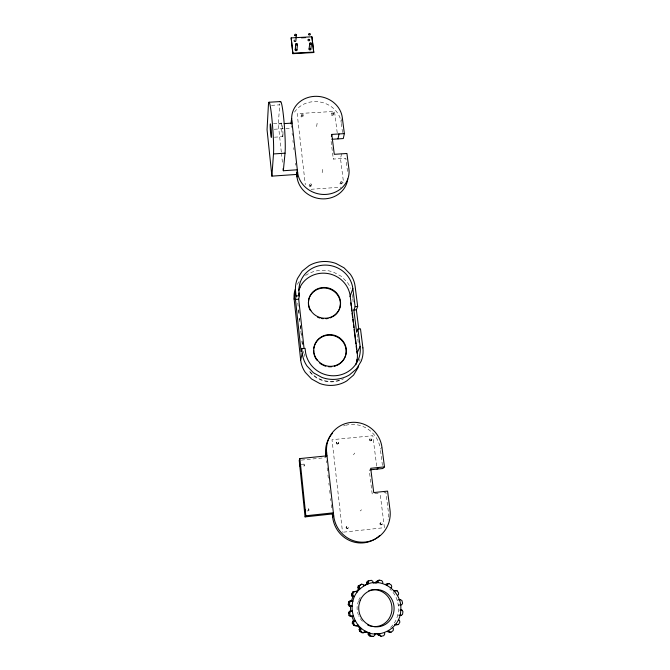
<?xml version="1.0" encoding="UTF-8"?>
<svg xmlns="http://www.w3.org/2000/svg" width="670" height="670" viewBox="0 0 670 670"><rect width="100%" height="100%" fill="white"/><g stroke="black" fill="none" stroke-linecap="round" stroke-linejoin="round"><path stroke-width="0.5" stroke-dasharray="3.35 2.51" d="M281.308 152.031L278.268 123.967L279.75 104.847A27.219 2.152 86.1 0 1 279.842 103.909M301.123 116.446L301.333 114.737M302.89 116.756A0.896 0.804 9.6 0 0 301.684 115.835A0.896 0.804 9.6 0 0 301.441 117.208A0.896 0.804 9.6 0 0 302.89 116.756L303.108 115.047A0.905 0.812 9.6 0 0 301.894 114.126A0.905 0.812 9.6 0 0 301.651 115.508A0.905 0.812 9.6 0 0 303.108 115.047M390.568 627.463C401.472 617.489 401.003 598.41 389.714 588.93M308.753 508.697C308.619 513.354 310.076 506.838 306.734 508.907M316.609 126.588L317.404 121.53M309.146 185.791L309.389 184.292M310.964 186.093L311.207 184.593M304.264 466.06C303.552 461.672 305.486 467.744 302.254 466.261M331.374 114.604L331.692 112.895M322.161 172.692L323.032 168.044M333.141 114.913L333.459 113.205M347.512 171.436L345.821 158.246L333.308 159.083L333.894 156.219M342.512 132.568L341.231 122.593L342.077 118.523M341.558 153.832L340.502 158.597L343.584 182.91M340.084 183.513L340.435 182.006M341.826 184.066A0.913 0.838 13.8 0 0 340.745 182.96A0.913 0.838 13.8 0 0 340.293 184.342A0.913 0.838 13.8 0 0 341.826 184.066L342.186 182.558A0.921 0.838 13.8 0 0 341.097 181.453A0.921 0.838 13.8 0 0 340.645 182.835A0.921 0.838 13.8 0 0 342.186 182.558M304.063 356.557L304.733 353.886M358.475 600.747L357.252 605.362A18.425 17.428 82.5 0 0 358.349 614.851M336.432 442.744L336.801 442.108M338.241 443.557L338.61 442.92M297.312 284.365L299.264 281.383M353.459 454.838L354.757 453.046M369.647 439.269L370.133 438.616M371.188 440.508L371.683 439.863M382.436 465.457L380.351 449.135L381.95 447.284M360.175 510.95L361.574 509.786M305.57 275.445L307.438 274.273A30.284 28.802 14.9 0 1 333.601 272.188L341.474 276.442L347.579 282.707M380.443 522.969L380.987 522.625M381.414 524.794L381.959 524.459M397.226 600.219L398.558 599.784M399.739 604.884L398.34 605.06L399.806 605.01M343.559 532.148L384.421 527.65L380.066 493.095M306.919 510.967L308.937 510.749M378.098 493.304L372.193 493.932L369.229 469.921M383.944 492.685L385.887 492.483L388.257 511.017A28.81 27.939 72.6 0 1 388.022 519.979M301.065 464.36L304.096 464.117M301.274 460.114L326.014 457.61M311.048 189.283L340.997 187.173M274.197 129.26L291.534 128.171M274.44 137.208L282.74 136.672M273.494 123.657L281.81 123.138M278.268 123.967L283.201 123.665M271.484 105.349L279.75 104.847M397.838 614.934L399.211 615.303M337.219 132.777L334.506 111.388L297.17 113.649L305.319 184.736M376.666 466.077L372.83 435.701L332.002 439.713L342.538 532.256M352.227 294.515L352.613 297.622M352.747 298.661L353.392 303.845M357.152 333.911L357.671 338.057M357.805 339.095L358.45 344.279M331.106 141.429L333.308 159.083M291.257 125.734L291.442 127.359M292.112 133.313L292.346 135.365M292.916 140.507L293.15 142.559M293.728 147.702L293.954 149.762M295.462 163.12L295.688 165.18M326.357 460.684L326.591 462.736M327.161 467.853L327.504 470.926M327.957 475.022L328.3 478.095M328.87 483.221L329.104 485.273M329.673 490.39L330.017 493.463M330.586 498.589L330.812 500.632M331.273 504.736L331.616 507.81M298.678 309.774L299.021 312.882M299.582 318.066L299.8 320.143M300.361 325.319L300.696 328.434M301.257 333.61L301.483 335.687M302.044 340.871L302.379 343.978M303.167 351.231L303.393 353.299M297.79 303.083L298.125 306.182M298.577 310.327L299.021 314.465M299.473 318.602L299.808 321.701M300.252 325.846L300.704 329.983M300.813 331.014L301.483 337.228M301.935 341.365L302.379 345.502M281.417 153.07L282.656 164.502M362.428 621.283A18.425 17.428 82.5 0 1 358.718 615.738M358.852 599.885A18.425 17.428 82.5 0 1 360.242 597.414M294.54 112.124A25.226 22.638 10.8 0 1 295.596 110.659L296.785 109.277A25.226 22.638 10.8 0 1 323.309 102.778A25.226 22.638 10.8 0 1 341.231 122.593M339.204 380.259A26.984 26.097 20.4 0 1 309.297 370.828M343.534 378.818A26.934 26.046 20.5 0 1 341.65 379.722M339.69 380.468A26.934 26.046 20.5 0 1 309.172 371.272M347.579 282.707A27.303 25.946 15.1 0 1 350.653 288.368M359.932 359.011A27.822 26.909 21.1 0 1 359.748 361.189M343.584 425.911A27.905 27.319 53.2 0 1 344.941 425.484M345.628 425.291A27.905 27.319 53.2 0 1 380.351 449.135M282.974 135.407L282.941 135.951A6.784 0.536 86 0 1 282.011 132.987A6.784 0.536 86 0 1 281.618 123.891L281.668 123.481A6.784 0.536 86 0 1 282.547 126.823A6.784 0.536 86 0 1 282.974 135.407M331.541 115.207A0.896 0.804 12 0 0 333.074 115.114A0.896 0.804 12 0 0 332.153 113.959A0.896 0.804 12 0 0 331.541 115.207M309.314 186.428A0.921 0.846 10.7 0 0 310.897 186.302A0.921 0.846 10.7 0 0 309.95 185.096A0.921 0.846 10.7 0 0 309.314 186.428M331.851 113.498A0.896 0.804 12 0 0 333.392 113.406A0.896 0.804 12 0 0 332.471 112.242A0.896 0.804 12 0 0 331.851 113.498M309.557 184.928A0.921 0.846 10.7 0 0 311.148 184.803A0.921 0.846 10.7 0 0 310.193 183.597A0.921 0.846 10.7 0 0 309.557 184.928M369.446 439.989A0.988 0.963 49 0 0 371.012 440.684A0.988 0.963 49 0 0 370.795 438.992A0.988 0.963 49 0 0 369.446 439.989M379.965 523.572A1.03 0.997 71.1 0 0 381.171 524.886A1.03 0.997 71.1 0 0 381.649 523.178A1.03 0.997 71.1 0 0 379.965 523.572M346.147 527.173A1.038 1.005 78.1 0 0 347.194 528.613A1.038 1.005 78.1 0 0 347.872 526.972A1.038 1.005 78.1 0 0 346.147 527.173M336.357 443.247A0.988 0.98 48.7 0 0 337.923 443.95A0.988 0.98 48.7 0 0 337.722 442.25A0.988 0.98 48.7 0 0 336.357 443.247M369.941 439.344A0.997 0.971 48.8 0 0 371.498 440.039A0.997 0.971 48.8 0 0 371.289 438.347A0.997 0.971 48.8 0 0 369.941 439.344M380.51 523.236A1.038 0.997 70.9 0 0 381.716 524.551A1.038 0.997 70.9 0 0 382.193 522.843A1.038 0.997 70.9 0 0 380.51 523.236M346.558 526.846A1.038 1.013 78 0 0 347.613 528.295A1.038 1.013 78 0 0 348.291 526.645A1.038 1.013 78 0 0 346.558 526.846M336.725 442.61A0.997 0.98 48.4 0 0 338.291 443.314A0.997 0.98 48.4 0 0 338.09 441.614A0.997 0.98 48.4 0 0 336.725 442.61"/><path stroke-width="1" d="M364.187 585.756L360.309 588.612L359.354 587.582L359.472 585.764L361.624 584.181L363.442 584.575L364.187 585.756C380.694 575.337 402.72 591.392 400.752 610.018C400.744 627.69 380.217 639.708 364.807 631.308M271.894 176.135L273.494 153.941A27.261 1.851 85.9 0 0 271.744 117.049A27.261 1.851 85.9 0 0 268.385 105.533L267.054 129.712L271.894 176.135L296.726 174.435L297.329 169.786L283.326 170.741L283.1 168.656M291.165 37.897L292.891 53.675L313.702 52.536L313.761 52.067L311.893 36.808L291.165 37.897L292.891 53.675M296.408 34.957L295.847 40.719A0.871 0.762 9 0 1 295.219 41.507A0.871 0.762 9 0 1 294.197 41.063A0.871 0.762 9 0 1 294.473 40.125M283.326 170.741L285.035 153.187A27.219 2.152 86.1 0 0 283.896 120.24A27.219 2.152 86.1 0 0 280.194 102.008M295.202 49.764L295.755 44.078M296.911 50.124L297.488 44.438A0.888 0.771 9.1 0 0 296.333 43.517A0.888 0.771 9.1 0 0 296.04 44.823A0.888 0.771 9.1 0 0 297.488 44.438M291.475 123.699L291.793 120.65A25.485 22.83 10.8 0 1 314.297 96.371A25.485 22.83 10.8 0 1 342.286 117.51L344.363 133.606L343.283 138.548L331.876 139.285M308.334 303.451L308.769 299.465A16.088 15.326 15.3 0 1 325.947 288.142A16.088 15.326 15.3 0 1 340.394 303.209L340.008 307.195A16.088 15.326 15.3 0 1 332.889 316.634M309.071 49.027L309.766 43.332M311.893 36.808L313.702 52.536M310.788 49.362L311.5 43.676A0.879 0.771 10 0 0 310.336 42.771A0.879 0.771 10 0 0 310.068 44.078A0.879 0.771 10 0 0 311.5 43.676M347.78 178.974A25.628 23.4 11.8 0 1 332.077 197.449A25.628 23.4 11.8 0 1 306.399 193.136L304.875 191.863A25.628 23.4 11.8 0 1 297.011 176.947L297.614 172.332L291.793 120.65M373.207 583.017L376.012 582.959L376.188 581.585L379.145 580.128L381.741 580.605L382.805 582.146L382.578 583.444M374.932 633.954L374.748 635.353L373.257 636.5L369.178 635.73L368.123 634.13L368.366 632.765M369.178 635.73L370.611 636.014L369.731 634.423L370.167 633.075C351.507 627.991 345.77 601.174 360.309 588.612L358.668 588.913L357.897 587.866L358.182 586.032L361.624 584.181M349.263 606.074L352.026 606.124L349.263 606.074L348.249 604.608L348.693 601.878L350.092 600.898L352.822 601.149L350.092 600.898M350.619 606.015L349.439 604.541L349.882 601.786L351.457 600.781M358.031 624.968L356.942 625.872L353.827 625.462L352.286 623.167L352.579 621.341L353.643 620.646L355.226 620.788L353.986 621.475L352.579 621.341M358.618 366.163A27.822 26.909 21.1 0 1 358.115 367.545L353.559 375.116L346.692 380.97A30.812 29.798 20.3 0 1 319.682 383.458L311.542 378.977L305.277 372.361A27.83 26.934 20.2 0 1 300.654 359.941L294.163 299.314L295.562 291.199A28.031 26.574 14.5 0 1 297.48 278.494L302.203 271.157L309.163 265.58A31.071 29.472 14.9 0 1 335.997 263.478L344.07 267.833L350.343 274.248A28.014 26.549 15.1 0 1 355.125 286.325L357.663 306.458L356.365 309.816L358.777 328.953M362.897 347.889L360.485 328.844L357.931 329.062L360.108 346.356A27.646 26.674 20.3 0 1 335.904 375.686A27.646 26.674 20.3 0 1 305.403 351.206L305.093 348.366L301.76 348.66L301.073 351.608L295.47 299.482L296.081 295.998L295.562 291.199M298.711 294.817L299.055 292.941A27.152 25.753 15 0 1 322.957 265.178A27.152 25.753 15 0 1 352.847 288.527L355.125 306.667L353.861 310.026L356.633 332.194L357.931 329.062M304.029 348.249L298.711 299.214L299.356 295.73L299.055 292.941M331.416 136.387L331.801 134.41L344.363 133.606M337.998 138.891L339.02 133.941M300.663 359.941L302.262 353.283L301.76 348.66M355.083 625.629L353.526 623.309L353.986 621.475M350.008 296.668L352.847 288.527M351.273 601.275L352.948 596.652L354.514 596.459L351.859 596.024L351.465 594.24L352.856 591.92L355.912 591.384L357.043 592.23M387.034 585.262L387.495 584.056L389.077 583.587L391.322 585.077L391.766 586.878L391.087 587.942M327.002 455.843L299.892 458.581L299.214 460.324L305.076 516.888L332.303 513.957L333.375 512.818L305.83 515.783L305.076 516.888M360.108 346.356L357.035 353.149L356.775 351.097M363.349 585.697L368.517 583.754L367.998 582.465L368.76 580.882M363.157 632.966L360.879 631.45L360.653 629.591L361.549 628.494L359.874 628.242L359.162 629.356L359.564 631.215L361.817 632.723L364.966 632.48L365.653 631.232M325.905 456.622L325.687 454.645L326.667 452.845A28.224 27.621 52.4 0 1 350.996 422.435A28.224 27.621 52.4 0 1 381.95 447.284L384.463 466.881L382.83 468.523L370.2 469.821M398.491 624.532L394.923 624.691L398.491 624.532L399.864 622.154L399.479 620.345L398.399 619.725M366.766 584.114L366.44 582.808L367.378 581.208L371.322 580.295L372.872 581.334L373.148 582.682M353.249 595.839L352.68 594.064L354.087 591.711L355.912 591.384M350.527 616.492L353.249 616.132L350.527 616.492L349.07 615.579L348.475 612.857L349.405 611.341L352.169 611.182L349.405 611.341M351.909 616.568L350.268 615.638L349.673 612.882L350.77 611.35M356.088 591.769L358.668 588.913M377.043 469.117L378.617 467.484M394.588 591.392L395.451 590.513L397.084 590.756L398.642 593.025L398.407 594.826L397.394 595.488M379.739 535.464A28.81 27.939 72.6 0 1 343.157 536.519L341.466 535.012A28.81 27.939 72.6 0 1 332.647 517.022L333.727 515.925L326.667 452.845M376.188 581.585L377.872 581.233L379.145 580.128M390.995 632.254L387.511 631.584L390.995 632.254L393.148 630.612L393.449 628.753L392.679 627.698M399.211 615.303L401.196 615.37L402.544 614.365L402.946 611.601L401.95 610.127L400.752 610.018M399.404 600.077L400.526 599.65L401.958 600.58L402.586 603.302L401.724 604.817L400.543 604.985M374.966 633.577L377.813 633.502L378.098 634.909L381.197 636.291L383.801 635.671L384.756 634.038L384.429 632.706M366.44 582.808L367.998 582.465M358.182 586.032L359.472 585.764M376.012 582.959L377.897 582.582L377.872 581.233M357.897 587.866L359.354 587.582M389.077 583.587L385.702 584.374L387.495 584.056M352.856 591.92L354.087 591.711M351.465 594.24L352.68 594.064M395.451 590.513L393.55 590.756L397.084 590.756M384.463 466.881L370.711 468.296L373.726 492.576L387.57 491.11L389.982 509.853A29.137 28.257 72 0 1 365.351 542.03A29.137 28.257 72 0 1 333.727 515.925M355.125 306.667L357.663 306.458M353.861 310.026L356.365 309.816M296.081 295.998L299.356 295.73M295.47 299.482L298.711 299.214M348.693 601.878L349.882 601.786M398.558 599.784L400.526 599.65M273.494 153.941L285.035 153.187M284.18 123.598L292.07 123.112M268.988 102.242L280.495 101.555M292.932 53.206L313.761 52.067M348.249 604.608L349.439 604.541M301.483 37.83L305.621 37.612M399.965 610.127L401.95 610.127M348.475 612.857L349.673 612.882M349.07 615.579L350.268 615.638M352.286 623.167L353.526 623.309M353.827 625.462L356.942 625.872M359.162 629.356L360.653 629.591M377.813 633.502L379.748 633.828L379.823 635.219L381.197 636.291M359.564 631.215L360.879 631.45M363.425 632.204L364.966 632.48M378.098 634.909L379.823 635.219M368.123 634.13L369.731 634.423M371.8 636.215L373.257 636.5M400.032 614.993L401.196 615.37M351.859 596.024L352.948 596.652M395.92 624.013L396.858 624.867M357.093 625.462L359.874 628.242M388.793 630.638L389.362 631.852M351.691 616.057L353.643 620.646M331.801 134.41L334.288 154.318L346.926 153.48L348.911 168.832A25.904 23.609 11.9 0 1 326.139 194.409A25.904 23.609 11.9 0 1 297.614 172.332M350.77 302.832L351.155 305.905M351.415 307.966L351.792 311.048M352.052 313.099L352.562 317.203M352.814 319.255L353.199 322.337M353.459 324.397L353.835 327.471M354.095 329.531L355.879 343.903M356.139 345.963L356.524 349.045M296.5 172.374L297.011 176.947M332.303 513.957L332.647 517.022M299.892 458.581L305.83 515.783M350.485 606.183L350.628 611.174M309.172 39.346A0.871 0.762 9.9 0 1 309.44 40.585A0.871 0.762 9.9 0 1 308.041 40.334A0.871 0.762 9.9 0 1 308.728 39.27M296.626 49.387A0.879 0.762 9 0 1 296.609 50.56A0.879 0.762 9 0 1 295.294 50.292A0.879 0.762 9 0 1 295.772 49.203M310.486 48.634A0.871 0.762 10 0 1 310.361 49.873A0.871 0.762 10 0 1 309.071 49.287A0.871 0.762 10 0 1 310.084 48.441M373.257 589.826A18.425 17.428 82.5 0 1 391.967 609.038A18.425 17.428 82.5 0 1 372.185 626.408M371.289 626.241A18.425 17.428 82.5 0 1 367.771 625.068M368.818 590.722A18.425 17.428 82.5 0 1 372.361 589.902M291.14 123.942A25.226 22.638 10.8 0 1 291.701 118.64M362.906 347.889A28.559 27.562 20.9 0 1 361.231 361.105L356.566 368.86L349.522 374.857A31.632 30.518 20.1 0 1 321.793 377.386L313.443 372.796L307.002 366.004A28.567 27.587 20 0 1 302.254 353.283M294.163 299.314A27.319 25.971 14.4 0 1 295.076 289.549M298.636 290.629A26.515 25.217 15 0 1 326.215 273.318A26.515 25.217 15 0 1 350.201 296.098L357.244 352.671A26.984 26.097 20.4 0 1 355.82 364.781M299.197 289.348A26.465 25.175 15 0 1 300.018 287.556M357.051 359.288A26.934 26.046 20.5 0 1 356.247 363.291M331.985 317.119A16.088 15.326 15.3 0 1 330.059 317.915M328.049 318.459A16.088 15.326 15.3 0 1 325.963 318.744M323.233 318.719A16.088 15.326 15.3 0 1 321.55 318.476M319.917 318.074A16.088 15.326 15.3 0 1 317.538 317.153M310.193 310.269A16.088 15.326 15.3 0 1 308.401 304.456M313.828 348.182A16.331 15.77 19.8 0 1 339.707 338.543A16.331 15.77 19.8 0 1 336.683 365.493M335.896 365.803A16.331 15.77 19.8 0 1 334.28 366.297M331.759 366.724A16.331 15.77 19.8 0 1 328.342 366.683M325.821 366.197A16.331 15.77 19.8 0 1 323.392 365.326M322.622 364.966A16.331 15.77 19.8 0 1 319.741 363.107M316.784 360.05A16.331 15.77 19.8 0 1 313.878 353.35M313.728 352.32A16.331 15.77 19.8 0 1 313.635 350.243M325.687 454.645A27.905 27.319 53.2 0 1 330.243 436.12L331.524 434.403A27.905 27.319 53.2 0 1 332.446 433.314M304.691 509.208L304.9 511.185L304.691 509.208M300.059 464.528L300.277 466.462L300.068 464.461M271.509 136.136L271.492 136.688A6.792 0.461 85.9 0 1 270.655 133.707A6.792 0.461 85.9 0 1 270.211 124.612L270.253 124.193A6.792 0.461 85.9 0 1 271.048 127.543A6.792 0.461 85.9 0 1 271.509 136.136M360.125 600.613L358.885 605.286A18.685 17.671 82.2 0 0 381.565 626.107A18.685 17.671 82.2 0 0 389.555 595.898A18.685 17.671 82.2 0 0 360.125 600.613M308.795 34.689A0.879 0.762 9.9 0 0 310.31 34.614A0.879 0.762 9.9 0 0 309.414 33.5A0.879 0.762 9.9 0 0 308.795 34.689M294.825 35.426A0.879 0.771 9 0 0 296.341 35.343A0.879 0.771 9 0 0 295.445 34.229A0.879 0.771 9 0 0 294.825 35.426M310.913 310.721A16.122 15.351 15.3 0 0 338.727 310.378A16.122 15.351 15.3 0 0 323.92 287.447A16.122 15.351 15.3 0 0 310.913 310.721M317.01 359.69A16.356 15.795 19.8 0 0 345.033 357.06A16.356 15.795 19.8 0 0 328.141 334.69A16.356 15.795 19.8 0 0 317.01 359.69"/></g></svg>
